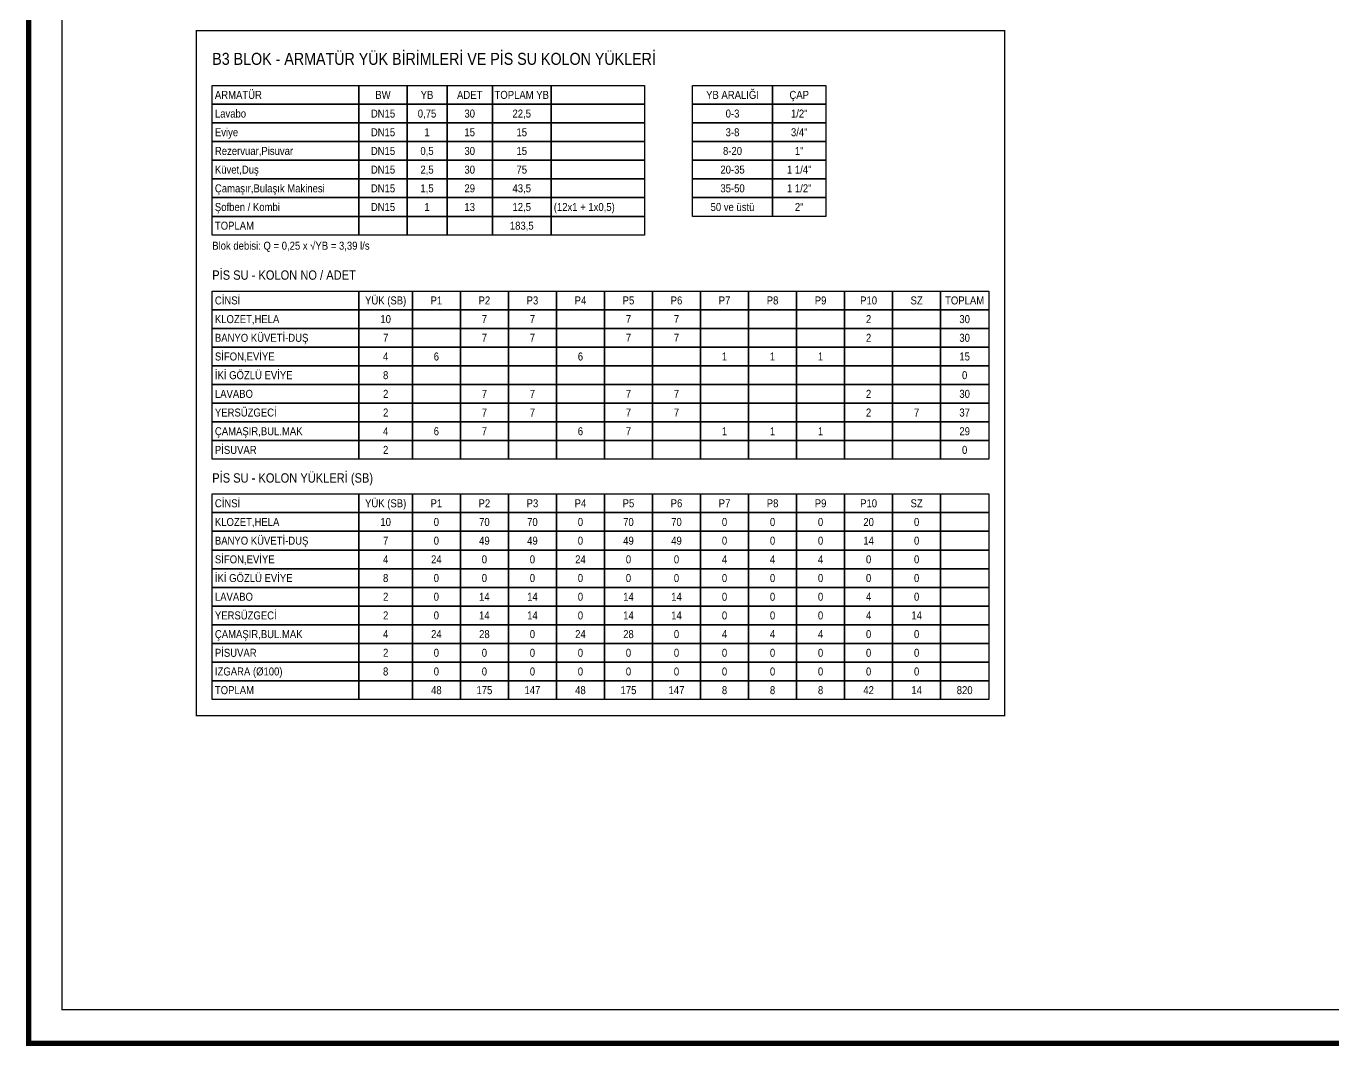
# Model space of a CAD drawing. Header units: centimetres. Extents: x -7420 to 31836, y -2 to 2802.
# Drawn here: x -6017 to -5038, y -2 to 762 of the extents above; entities that cross this region are included whole.
import ezdxf
from ezdxf.enums import TextEntityAlignment as Align

# ---------------------------------------------------------------- set-up
doc = ezdxf.new("R2010")
doc.units = ezdxf.units.CM
for name, color, linetype in [('ROTAS-HESAP', 1, 'CONTINUOUS'), ('ROTAS-HESAP-YAZI', 7, 'Continuous'), ('ROTAS-PAFTA', 7, 'CONTINUOUS')]:
    doc.layers.add(name, color=color, linetype=linetype)
doc.styles.add('ROTAS', font='arial.ttf')

msp = doc.modelspace()

# ---------------------------------------------------------------- linework, layer by layer
at = {"layer": 'ROTAS-HESAP', "const_width": 1}
msp.add_lwpolyline([(-5889.5, 245.5), (-5283.5, 245.5), (-5283.5, 758.5), (-5889.5, 758.5)], close=True, dxfattribs=at)
at = {"layer": 'ROTAS-HESAP'}
for points in [[(-5877.5, 717.5), (-5767.5, 717.5), (-5767.5, 703.5), (-5877.5, 703.5)], [(-5767.5, 717.5), (-5731.5, 717.5), (-5731.5, 703.5), (-5767.5, 703.5)], [(-5731.5, 717.5), (-5701.5, 717.5), (-5701.5, 703.5), (-5731.5, 703.5)], [(-5701.5, 717.5), (-5667.5, 717.5), (-5667.5, 703.5), (-5701.5, 703.5)], [(-5667.5, 717.5), (-5623.5, 717.5), (-5623.5, 703.5), (-5667.5, 703.5)], [(-5623.5, 717.5), (-5553.5, 717.5), (-5553.5, 703.5), (-5623.5, 703.5)], [(-5517.5, 717.5), (-5457.5, 717.5), (-5457.5, 703.5), (-5517.5, 703.5)], [(-5457.5, 717.5), (-5417.5, 717.5), (-5417.5, 703.5), (-5457.5, 703.5)], [(-5877.5, 703.5), (-5767.5, 703.5), (-5767.5, 689.5), (-5877.5, 689.5)], [(-5767.5, 703.5), (-5731.5, 703.5), (-5731.5, 689.5), (-5767.5, 689.5)], [(-5731.5, 703.5), (-5701.5, 703.5), (-5701.5, 689.5), (-5731.5, 689.5)], [(-5701.5, 703.5), (-5667.5, 703.5), (-5667.5, 689.5), (-5701.5, 689.5)], [(-5667.5, 703.5), (-5623.5, 703.5), (-5623.5, 689.5), (-5667.5, 689.5)], [(-5623.5, 703.5), (-5553.5, 703.5), (-5553.5, 689.5), (-5623.5, 689.5)], [(-5517.5, 703.5), (-5457.5, 703.5), (-5457.5, 689.5), (-5517.5, 689.5)], [(-5457.5, 703.5), (-5417.5, 703.5), (-5417.5, 689.5), (-5457.5, 689.5)], [(-5877.5, 689.5), (-5767.5, 689.5), (-5767.5, 675.5), (-5877.5, 675.5)], [(-5767.5, 689.5), (-5731.5, 689.5), (-5731.5, 675.5), (-5767.5, 675.5)], [(-5731.5, 689.5), (-5701.5, 689.5), (-5701.5, 675.5), (-5731.5, 675.5)], [(-5701.5, 689.5), (-5667.5, 689.5), (-5667.5, 675.5), (-5701.5, 675.5)], [(-5667.5, 689.5), (-5623.5, 689.5), (-5623.5, 675.5), (-5667.5, 675.5)], [(-5623.5, 689.5), (-5553.5, 689.5), (-5553.5, 675.5), (-5623.5, 675.5)], [(-5517.5, 689.5), (-5457.5, 689.5), (-5457.5, 675.5), (-5517.5, 675.5)], [(-5457.5, 689.5), (-5417.5, 689.5), (-5417.5, 675.5), (-5457.5, 675.5)], [(-5877.5, 675.5), (-5767.5, 675.5), (-5767.5, 661.5), (-5877.5, 661.5)], [(-5767.5, 675.5), (-5731.5, 675.5), (-5731.5, 661.5), (-5767.5, 661.5)], [(-5731.5, 675.5), (-5701.5, 675.5), (-5701.5, 661.5), (-5731.5, 661.5)], [(-5701.5, 675.5), (-5667.5, 675.5), (-5667.5, 661.5), (-5701.5, 661.5)], [(-5667.5, 675.5), (-5623.5, 675.5), (-5623.5, 661.5), (-5667.5, 661.5)], [(-5623.5, 675.5), (-5553.5, 675.5), (-5553.5, 661.5), (-5623.5, 661.5)], [(-5517.5, 675.5), (-5457.5, 675.5), (-5457.5, 661.5), (-5517.5, 661.5)], [(-5457.5, 675.5), (-5417.5, 675.5), (-5417.5, 661.5), (-5457.5, 661.5)], [(-5877.5, 661.5), (-5767.5, 661.5), (-5767.5, 647.5), (-5877.5, 647.5)], [(-5767.5, 661.5), (-5731.5, 661.5), (-5731.5, 647.5), (-5767.5, 647.5)], [(-5731.5, 661.5), (-5701.5, 661.5), (-5701.5, 647.5), (-5731.5, 647.5)], [(-5701.5, 661.5), (-5667.5, 661.5), (-5667.5, 647.5), (-5701.5, 647.5)], [(-5667.5, 661.5), (-5623.5, 661.5), (-5623.5, 647.5), (-5667.5, 647.5)], [(-5623.5, 661.5), (-5553.5, 661.5), (-5553.5, 647.5), (-5623.5, 647.5)], [(-5517.5, 661.5), (-5457.5, 661.5), (-5457.5, 647.5), (-5517.5, 647.5)], [(-5457.5, 661.5), (-5417.5, 661.5), (-5417.5, 647.5), (-5457.5, 647.5)], [(-5877.5, 647.5), (-5767.5, 647.5), (-5767.5, 633.5), (-5877.5, 633.5)], [(-5767.5, 647.5), (-5731.5, 647.5), (-5731.5, 633.5), (-5767.5, 633.5)], [(-5731.5, 647.5), (-5701.5, 647.5), (-5701.5, 633.5), (-5731.5, 633.5)], [(-5701.5, 647.5), (-5667.5, 647.5), (-5667.5, 633.5), (-5701.5, 633.5)], [(-5667.5, 647.5), (-5623.5, 647.5), (-5623.5, 633.5), (-5667.5, 633.5)], [(-5623.5, 647.5), (-5553.5, 647.5), (-5553.5, 633.5), (-5623.5, 633.5)], [(-5517.5, 647.5), (-5457.5, 647.5), (-5457.5, 633.5), (-5517.5, 633.5)], [(-5457.5, 647.5), (-5417.5, 647.5), (-5417.5, 633.5), (-5457.5, 633.5)], [(-5877.5, 633.5), (-5767.5, 633.5), (-5767.5, 619.5), (-5877.5, 619.5)], [(-5767.5, 633.5), (-5731.5, 633.5), (-5731.5, 619.5), (-5767.5, 619.5)], [(-5731.5, 633.5), (-5701.5, 633.5), (-5701.5, 619.5), (-5731.5, 619.5)], [(-5701.5, 633.5), (-5667.5, 633.5), (-5667.5, 619.5), (-5701.5, 619.5)], [(-5667.5, 633.5), (-5623.5, 633.5), (-5623.5, 619.5), (-5667.5, 619.5)], [(-5623.5, 633.5), (-5553.5, 633.5), (-5553.5, 619.5), (-5623.5, 619.5)], [(-5517.5, 633.5), (-5457.5, 633.5), (-5457.5, 619.5), (-5517.5, 619.5)], [(-5457.5, 633.5), (-5417.5, 633.5), (-5417.5, 619.5), (-5457.5, 619.5)], [(-5877.5, 619.5), (-5767.5, 619.5), (-5767.5, 605.5), (-5877.5, 605.5)], [(-5767.5, 619.5), (-5731.5, 619.5), (-5731.5, 605.5), (-5767.5, 605.5)], [(-5731.5, 619.5), (-5701.5, 619.5), (-5701.5, 605.5), (-5731.5, 605.5)], [(-5701.5, 619.5), (-5667.5, 619.5), (-5667.5, 605.5), (-5701.5, 605.5)], [(-5667.5, 619.5), (-5623.5, 619.5), (-5623.5, 605.5), (-5667.5, 605.5)], [(-5623.5, 619.5), (-5553.5, 619.5), (-5553.5, 605.5), (-5623.5, 605.5)], [(-5877.5, 563.5), (-5767.5, 563.5), (-5767.5, 549.5), (-5877.5, 549.5)], [(-5767.5, 563.5), (-5727.5, 563.5), (-5727.5, 549.5), (-5767.5, 549.5)], [(-5727.5, 563.5), (-5691.5, 563.5), (-5691.5, 549.5), (-5727.5, 549.5)], [(-5691.5, 563.5), (-5655.5, 563.5), (-5655.5, 549.5), (-5691.5, 549.5)], [(-5655.5, 563.5), (-5619.5, 563.5), (-5619.5, 549.5), (-5655.5, 549.5)], [(-5619.5, 563.5), (-5583.5, 563.5), (-5583.5, 549.5), (-5619.5, 549.5)], [(-5583.5, 563.5), (-5547.5, 563.5), (-5547.5, 549.5), (-5583.5, 549.5)], [(-5547.5, 563.5), (-5511.5, 563.5), (-5511.5, 549.5), (-5547.5, 549.5)], [(-5511.5, 563.5), (-5475.5, 563.5), (-5475.5, 549.5), (-5511.5, 549.5)], [(-5475.5, 563.5), (-5439.5, 563.5), (-5439.5, 549.5), (-5475.5, 549.5)], [(-5439.5, 563.5), (-5403.5, 563.5), (-5403.5, 549.5), (-5439.5, 549.5)], [(-5403.5, 563.5), (-5367.5, 563.5), (-5367.5, 549.5), (-5403.5, 549.5)], [(-5367.5, 563.5), (-5331.5, 563.5), (-5331.5, 549.5), (-5367.5, 549.5)], [(-5331.5, 563.5), (-5295.5, 563.5), (-5295.5, 549.5), (-5331.5, 549.5)], [(-5877.5, 549.5), (-5767.5, 549.5), (-5767.5, 535.5), (-5877.5, 535.5)], [(-5767.5, 549.5), (-5727.5, 549.5), (-5727.5, 535.5), (-5767.5, 535.5)], [(-5727.5, 549.5), (-5691.5, 549.5), (-5691.5, 535.5), (-5727.5, 535.5)], [(-5691.5, 549.5), (-5655.5, 549.5), (-5655.5, 535.5), (-5691.5, 535.5)], [(-5655.5, 549.5), (-5619.5, 549.5), (-5619.5, 535.5), (-5655.5, 535.5)], [(-5619.5, 549.5), (-5583.5, 549.5), (-5583.5, 535.5), (-5619.5, 535.5)], [(-5583.5, 549.5), (-5547.5, 549.5), (-5547.5, 535.5), (-5583.5, 535.5)], [(-5547.5, 549.5), (-5511.5, 549.5), (-5511.5, 535.5), (-5547.5, 535.5)], [(-5511.5, 549.5), (-5475.5, 549.5), (-5475.5, 535.5), (-5511.5, 535.5)], [(-5475.5, 549.5), (-5439.5, 549.5), (-5439.5, 535.5), (-5475.5, 535.5)], [(-5439.5, 549.5), (-5403.5, 549.5), (-5403.5, 535.5), (-5439.5, 535.5)], [(-5403.5, 549.5), (-5367.5, 549.5), (-5367.5, 535.5), (-5403.5, 535.5)], [(-5367.5, 549.5), (-5331.5, 549.5), (-5331.5, 535.5), (-5367.5, 535.5)], [(-5331.5, 549.5), (-5295.5, 549.5), (-5295.5, 535.5), (-5331.5, 535.5)], [(-5877.5, 535.5), (-5767.5, 535.5), (-5767.5, 521.5), (-5877.5, 521.5)], [(-5767.5, 535.5), (-5727.5, 535.5), (-5727.5, 521.5), (-5767.5, 521.5)], [(-5727.5, 535.5), (-5691.5, 535.5), (-5691.5, 521.5), (-5727.5, 521.5)], [(-5691.5, 535.5), (-5655.5, 535.5), (-5655.5, 521.5), (-5691.5, 521.5)], [(-5655.5, 535.5), (-5619.5, 535.5), (-5619.5, 521.5), (-5655.5, 521.5)], [(-5619.5, 535.5), (-5583.5, 535.5), (-5583.5, 521.5), (-5619.5, 521.5)], [(-5583.5, 535.5), (-5547.5, 535.5), (-5547.5, 521.5), (-5583.5, 521.5)], [(-5547.5, 535.5), (-5511.5, 535.5), (-5511.5, 521.5), (-5547.5, 521.5)], [(-5511.5, 535.5), (-5475.5, 535.5), (-5475.5, 521.5), (-5511.5, 521.5)], [(-5475.5, 535.5), (-5439.5, 535.5), (-5439.5, 521.5), (-5475.5, 521.5)], [(-5439.5, 535.5), (-5403.5, 535.5), (-5403.5, 521.5), (-5439.5, 521.5)], [(-5403.5, 535.5), (-5367.5, 535.5), (-5367.5, 521.5), (-5403.5, 521.5)], [(-5367.5, 535.5), (-5331.5, 535.5), (-5331.5, 521.5), (-5367.5, 521.5)], [(-5331.5, 535.5), (-5295.5, 535.5), (-5295.5, 521.5), (-5331.5, 521.5)], [(-5877.5, 521.5), (-5767.5, 521.5), (-5767.5, 507.5), (-5877.5, 507.5)], [(-5767.5, 521.5), (-5727.5, 521.5), (-5727.5, 507.5), (-5767.5, 507.5)], [(-5727.5, 521.5), (-5691.5, 521.5), (-5691.5, 507.5), (-5727.5, 507.5)], [(-5691.5, 521.5), (-5655.5, 521.5), (-5655.5, 507.5), (-5691.5, 507.5)], [(-5655.5, 521.5), (-5619.5, 521.5), (-5619.5, 507.5), (-5655.5, 507.5)], [(-5619.5, 521.5), (-5583.5, 521.5), (-5583.5, 507.5), (-5619.5, 507.5)], [(-5583.5, 521.5), (-5547.5, 521.5), (-5547.5, 507.5), (-5583.5, 507.5)], [(-5547.5, 521.5), (-5511.5, 521.5), (-5511.5, 507.5), (-5547.5, 507.5)], [(-5511.5, 521.5), (-5475.5, 521.5), (-5475.5, 507.5), (-5511.5, 507.5)], [(-5475.5, 521.5), (-5439.5, 521.5), (-5439.5, 507.5), (-5475.5, 507.5)], [(-5439.5, 521.5), (-5403.5, 521.5), (-5403.5, 507.5), (-5439.5, 507.5)], [(-5403.5, 521.5), (-5367.5, 521.5), (-5367.5, 507.5), (-5403.5, 507.5)], [(-5367.5, 521.5), (-5331.5, 521.5), (-5331.5, 507.5), (-5367.5, 507.5)], [(-5331.5, 521.5), (-5295.5, 521.5), (-5295.5, 507.5), (-5331.5, 507.5)], [(-5877.5, 507.5), (-5767.5, 507.5), (-5767.5, 493.5), (-5877.5, 493.5)], [(-5767.5, 507.5), (-5727.5, 507.5), (-5727.5, 493.5), (-5767.5, 493.5)], [(-5727.5, 507.5), (-5691.5, 507.5), (-5691.5, 493.5), (-5727.5, 493.5)], [(-5691.5, 507.5), (-5655.5, 507.5), (-5655.5, 493.5), (-5691.5, 493.5)], [(-5655.5, 507.5), (-5619.5, 507.5), (-5619.5, 493.5), (-5655.5, 493.5)], [(-5619.5, 507.5), (-5583.5, 507.5), (-5583.5, 493.5), (-5619.5, 493.5)], [(-5583.5, 507.5), (-5547.5, 507.5), (-5547.5, 493.5), (-5583.5, 493.5)], [(-5547.5, 507.5), (-5511.5, 507.5), (-5511.5, 493.5), (-5547.5, 493.5)], [(-5511.5, 507.5), (-5475.5, 507.5), (-5475.5, 493.5), (-5511.5, 493.5)], [(-5475.5, 507.5), (-5439.5, 507.5), (-5439.5, 493.5), (-5475.5, 493.5)], [(-5439.5, 507.5), (-5403.5, 507.5), (-5403.5, 493.5), (-5439.5, 493.5)], [(-5403.5, 507.5), (-5367.5, 507.5), (-5367.5, 493.5), (-5403.5, 493.5)], [(-5367.5, 507.5), (-5331.5, 507.5), (-5331.5, 493.5), (-5367.5, 493.5)], [(-5331.5, 507.5), (-5295.5, 507.5), (-5295.5, 493.5), (-5331.5, 493.5)], [(-5877.5, 493.5), (-5767.5, 493.5), (-5767.5, 479.5), (-5877.5, 479.5)], [(-5767.5, 493.5), (-5727.5, 493.5), (-5727.5, 479.5), (-5767.5, 479.5)], [(-5727.5, 493.5), (-5691.5, 493.5), (-5691.5, 479.5), (-5727.5, 479.5)], [(-5691.5, 493.5), (-5655.5, 493.5), (-5655.5, 479.5), (-5691.5, 479.5)], [(-5655.5, 493.5), (-5619.5, 493.5), (-5619.5, 479.5), (-5655.5, 479.5)], [(-5619.5, 493.5), (-5583.5, 493.5), (-5583.5, 479.5), (-5619.5, 479.5)], [(-5583.5, 493.5), (-5547.5, 493.5), (-5547.5, 479.5), (-5583.5, 479.5)], [(-5547.5, 493.5), (-5511.5, 493.5), (-5511.5, 479.5), (-5547.5, 479.5)], [(-5511.5, 493.5), (-5475.5, 493.5), (-5475.5, 479.5), (-5511.5, 479.5)], [(-5475.5, 493.5), (-5439.5, 493.5), (-5439.5, 479.5), (-5475.5, 479.5)], [(-5439.5, 493.5), (-5403.5, 493.5), (-5403.5, 479.5), (-5439.5, 479.5)], [(-5403.5, 493.5), (-5367.5, 493.5), (-5367.5, 479.5), (-5403.5, 479.5)], [(-5367.5, 493.5), (-5331.5, 493.5), (-5331.5, 479.5), (-5367.5, 479.5)], [(-5331.5, 493.5), (-5295.5, 493.5), (-5295.5, 479.5), (-5331.5, 479.5)], [(-5877.5, 479.5), (-5767.5, 479.5), (-5767.5, 465.5), (-5877.5, 465.5)], [(-5767.5, 479.5), (-5727.5, 479.5), (-5727.5, 465.5), (-5767.5, 465.5)], [(-5727.5, 479.5), (-5691.5, 479.5), (-5691.5, 465.5), (-5727.5, 465.5)], [(-5691.5, 479.5), (-5655.5, 479.5), (-5655.5, 465.5), (-5691.5, 465.5)], [(-5655.5, 479.5), (-5619.5, 479.5), (-5619.5, 465.5), (-5655.5, 465.5)], [(-5619.5, 479.5), (-5583.5, 479.5), (-5583.5, 465.5), (-5619.5, 465.5)], [(-5583.5, 479.5), (-5547.5, 479.5), (-5547.5, 465.5), (-5583.5, 465.5)], [(-5547.5, 479.5), (-5511.5, 479.5), (-5511.5, 465.5), (-5547.5, 465.5)], [(-5511.5, 479.5), (-5475.5, 479.5), (-5475.5, 465.5), (-5511.5, 465.5)], [(-5475.5, 479.5), (-5439.5, 479.5), (-5439.5, 465.5), (-5475.5, 465.5)], [(-5439.5, 479.5), (-5403.5, 479.5), (-5403.5, 465.5), (-5439.5, 465.5)], [(-5403.5, 479.5), (-5367.5, 479.5), (-5367.5, 465.5), (-5403.5, 465.5)], [(-5367.5, 479.5), (-5331.5, 479.5), (-5331.5, 465.5), (-5367.5, 465.5)], [(-5331.5, 479.5), (-5295.5, 479.5), (-5295.5, 465.5), (-5331.5, 465.5)], [(-5877.5, 465.5), (-5767.5, 465.5), (-5767.5, 451.5), (-5877.5, 451.5)], [(-5767.5, 465.5), (-5727.5, 465.5), (-5727.5, 451.5), (-5767.5, 451.5)], [(-5727.5, 465.5), (-5691.5, 465.5), (-5691.5, 451.5), (-5727.5, 451.5)], [(-5691.5, 465.5), (-5655.5, 465.5), (-5655.5, 451.5), (-5691.5, 451.5)], [(-5655.5, 465.5), (-5619.5, 465.5), (-5619.5, 451.5), (-5655.5, 451.5)], [(-5619.5, 465.5), (-5583.5, 465.5), (-5583.5, 451.5), (-5619.5, 451.5)], [(-5583.5, 465.5), (-5547.5, 465.5), (-5547.5, 451.5), (-5583.5, 451.5)], [(-5547.5, 465.5), (-5511.5, 465.5), (-5511.5, 451.5), (-5547.5, 451.5)], [(-5511.5, 465.5), (-5475.5, 465.5), (-5475.5, 451.5), (-5511.5, 451.5)], [(-5475.5, 465.5), (-5439.5, 465.5), (-5439.5, 451.5), (-5475.5, 451.5)], [(-5439.5, 465.5), (-5403.5, 465.5), (-5403.5, 451.5), (-5439.5, 451.5)], [(-5403.5, 465.5), (-5367.5, 465.5), (-5367.5, 451.5), (-5403.5, 451.5)], [(-5367.5, 465.5), (-5331.5, 465.5), (-5331.5, 451.5), (-5367.5, 451.5)], [(-5331.5, 465.5), (-5295.5, 465.5), (-5295.5, 451.5), (-5331.5, 451.5)], [(-5877.5, 451.5), (-5767.5, 451.5), (-5767.5, 437.5), (-5877.5, 437.5)], [(-5767.5, 451.5), (-5727.5, 451.5), (-5727.5, 437.5), (-5767.5, 437.5)], [(-5727.5, 451.5), (-5691.5, 451.5), (-5691.5, 437.5), (-5727.5, 437.5)], [(-5691.5, 451.5), (-5655.5, 451.5), (-5655.5, 437.5), (-5691.5, 437.5)], [(-5655.5, 451.5), (-5619.5, 451.5), (-5619.5, 437.5), (-5655.5, 437.5)], [(-5619.5, 451.5), (-5583.5, 451.5), (-5583.5, 437.5), (-5619.5, 437.5)], [(-5583.5, 451.5), (-5547.5, 451.5), (-5547.5, 437.5), (-5583.5, 437.5)], [(-5547.5, 451.5), (-5511.5, 451.5), (-5511.5, 437.5), (-5547.5, 437.5)], [(-5511.5, 451.5), (-5475.5, 451.5), (-5475.5, 437.5), (-5511.5, 437.5)], [(-5475.5, 451.5), (-5439.5, 451.5), (-5439.5, 437.5), (-5475.5, 437.5)], [(-5439.5, 451.5), (-5403.5, 451.5), (-5403.5, 437.5), (-5439.5, 437.5)], [(-5403.5, 451.5), (-5367.5, 451.5), (-5367.5, 437.5), (-5403.5, 437.5)], [(-5367.5, 451.5), (-5331.5, 451.5), (-5331.5, 437.5), (-5367.5, 437.5)], [(-5331.5, 451.5), (-5295.5, 451.5), (-5295.5, 437.5), (-5331.5, 437.5)], [(-5877.5, 411.5), (-5767.5, 411.5), (-5767.5, 397.5), (-5877.5, 397.5)], [(-5767.5, 411.5), (-5727.5, 411.5), (-5727.5, 397.5), (-5767.5, 397.5)], [(-5727.5, 411.5), (-5691.5, 411.5), (-5691.5, 397.5), (-5727.5, 397.5)], [(-5691.5, 411.5), (-5655.5, 411.5), (-5655.5, 397.5), (-5691.5, 397.5)], [(-5655.5, 411.5), (-5619.5, 411.5), (-5619.5, 397.5), (-5655.5, 397.5)], [(-5619.5, 411.5), (-5583.5, 411.5), (-5583.5, 397.5), (-5619.5, 397.5)], [(-5583.5, 411.5), (-5547.5, 411.5), (-5547.5, 397.5), (-5583.5, 397.5)], [(-5547.5, 411.5), (-5511.5, 411.5), (-5511.5, 397.5), (-5547.5, 397.5)], [(-5511.5, 411.5), (-5475.5, 411.5), (-5475.5, 397.5), (-5511.5, 397.5)], [(-5475.5, 411.5), (-5439.5, 411.5), (-5439.5, 397.5), (-5475.5, 397.5)], [(-5439.5, 411.5), (-5403.5, 411.5), (-5403.5, 397.5), (-5439.5, 397.5)], [(-5403.5, 411.5), (-5367.5, 411.5), (-5367.5, 397.5), (-5403.5, 397.5)], [(-5367.5, 411.5), (-5331.5, 411.5), (-5331.5, 397.5), (-5367.5, 397.5)], [(-5331.5, 411.5), (-5295.5, 411.5), (-5295.5, 397.5), (-5331.5, 397.5)], [(-5877.5, 397.5), (-5767.5, 397.5), (-5767.5, 383.5), (-5877.5, 383.5)], [(-5767.5, 397.5), (-5727.5, 397.5), (-5727.5, 383.5), (-5767.5, 383.5)], [(-5727.5, 397.5), (-5691.5, 397.5), (-5691.5, 383.5), (-5727.5, 383.5)], [(-5691.5, 397.5), (-5655.5, 397.5), (-5655.5, 383.5), (-5691.5, 383.5)], [(-5655.5, 397.5), (-5619.5, 397.5), (-5619.5, 383.5), (-5655.5, 383.5)], [(-5619.5, 397.5), (-5583.5, 397.5), (-5583.5, 383.5), (-5619.5, 383.5)], [(-5583.5, 397.5), (-5547.5, 397.5), (-5547.5, 383.5), (-5583.5, 383.5)], [(-5547.5, 397.5), (-5511.5, 397.5), (-5511.5, 383.5), (-5547.5, 383.5)], [(-5511.5, 397.5), (-5475.5, 397.5), (-5475.5, 383.5), (-5511.5, 383.5)], [(-5475.5, 397.5), (-5439.5, 397.5), (-5439.5, 383.5), (-5475.5, 383.5)], [(-5439.5, 397.5), (-5403.5, 397.5), (-5403.5, 383.5), (-5439.5, 383.5)], [(-5403.5, 397.5), (-5367.5, 397.5), (-5367.5, 383.5), (-5403.5, 383.5)], [(-5367.5, 397.5), (-5331.5, 397.5), (-5331.5, 383.5), (-5367.5, 383.5)], [(-5331.5, 397.5), (-5295.5, 397.5), (-5295.5, 383.5), (-5331.5, 383.5)], [(-5877.5, 383.5), (-5767.5, 383.5), (-5767.5, 369.5), (-5877.5, 369.5)], [(-5767.5, 383.5), (-5727.5, 383.5), (-5727.5, 369.5), (-5767.5, 369.5)], [(-5727.5, 383.5), (-5691.5, 383.5), (-5691.5, 369.5), (-5727.5, 369.5)], [(-5691.5, 383.5), (-5655.5, 383.5), (-5655.5, 369.5), (-5691.5, 369.5)], [(-5655.5, 383.5), (-5619.5, 383.5), (-5619.5, 369.5), (-5655.5, 369.5)], [(-5619.5, 383.5), (-5583.5, 383.5), (-5583.5, 369.5), (-5619.5, 369.5)], [(-5583.5, 383.5), (-5547.5, 383.5), (-5547.5, 369.5), (-5583.5, 369.5)], [(-5547.5, 383.5), (-5511.5, 383.5), (-5511.5, 369.5), (-5547.5, 369.5)], [(-5511.5, 383.5), (-5475.5, 383.5), (-5475.5, 369.5), (-5511.5, 369.5)], [(-5475.5, 383.5), (-5439.5, 383.5), (-5439.5, 369.5), (-5475.5, 369.5)], [(-5439.5, 383.5), (-5403.5, 383.5), (-5403.5, 369.5), (-5439.5, 369.5)], [(-5403.5, 383.5), (-5367.5, 383.5), (-5367.5, 369.5), (-5403.5, 369.5)], [(-5367.5, 383.5), (-5331.5, 383.5), (-5331.5, 369.5), (-5367.5, 369.5)], [(-5331.5, 383.5), (-5295.5, 383.5), (-5295.5, 369.5), (-5331.5, 369.5)], [(-5877.5, 369.5), (-5767.5, 369.5), (-5767.5, 355.5), (-5877.5, 355.5)], [(-5767.5, 369.5), (-5727.5, 369.5), (-5727.5, 355.5), (-5767.5, 355.5)], [(-5727.5, 369.5), (-5691.5, 369.5), (-5691.5, 355.5), (-5727.5, 355.5)], [(-5691.5, 369.5), (-5655.5, 369.5), (-5655.5, 355.5), (-5691.5, 355.5)], [(-5655.5, 369.5), (-5619.5, 369.5), (-5619.5, 355.5), (-5655.5, 355.5)], [(-5619.5, 369.5), (-5583.5, 369.5), (-5583.5, 355.5), (-5619.5, 355.5)], [(-5583.5, 369.5), (-5547.5, 369.5), (-5547.5, 355.5), (-5583.5, 355.5)], [(-5547.5, 369.5), (-5511.5, 369.5), (-5511.5, 355.5), (-5547.5, 355.5)], [(-5511.5, 369.5), (-5475.5, 369.5), (-5475.5, 355.5), (-5511.5, 355.5)], [(-5475.5, 369.5), (-5439.5, 369.5), (-5439.5, 355.5), (-5475.5, 355.5)], [(-5439.5, 369.5), (-5403.5, 369.5), (-5403.5, 355.5), (-5439.5, 355.5)], [(-5403.5, 369.5), (-5367.5, 369.5), (-5367.5, 355.5), (-5403.5, 355.5)], [(-5367.5, 369.5), (-5331.5, 369.5), (-5331.5, 355.5), (-5367.5, 355.5)], [(-5331.5, 369.5), (-5295.5, 369.5), (-5295.5, 355.5), (-5331.5, 355.5)], [(-5877.5, 355.5), (-5767.5, 355.5), (-5767.5, 341.5), (-5877.5, 341.5)], [(-5767.5, 355.5), (-5727.5, 355.5), (-5727.5, 341.5), (-5767.5, 341.5)], [(-5727.5, 355.5), (-5691.5, 355.5), (-5691.5, 341.5), (-5727.5, 341.5)], [(-5691.5, 355.5), (-5655.5, 355.5), (-5655.5, 341.5), (-5691.5, 341.5)], [(-5655.5, 355.5), (-5619.5, 355.5), (-5619.5, 341.5), (-5655.5, 341.5)], [(-5619.5, 355.5), (-5583.5, 355.5), (-5583.5, 341.5), (-5619.5, 341.5)], [(-5583.5, 355.5), (-5547.5, 355.5), (-5547.5, 341.5), (-5583.5, 341.5)], [(-5547.5, 355.5), (-5511.5, 355.5), (-5511.5, 341.5), (-5547.5, 341.5)], [(-5511.5, 355.5), (-5475.5, 355.5), (-5475.5, 341.5), (-5511.5, 341.5)], [(-5475.5, 355.5), (-5439.5, 355.5), (-5439.5, 341.5), (-5475.5, 341.5)], [(-5439.5, 355.5), (-5403.5, 355.5), (-5403.5, 341.5), (-5439.5, 341.5)], [(-5403.5, 355.5), (-5367.5, 355.5), (-5367.5, 341.5), (-5403.5, 341.5)], [(-5367.5, 355.5), (-5331.5, 355.5), (-5331.5, 341.5), (-5367.5, 341.5)], [(-5331.5, 355.5), (-5295.5, 355.5), (-5295.5, 341.5), (-5331.5, 341.5)], [(-5877.5, 341.5), (-5767.5, 341.5), (-5767.5, 327.5), (-5877.5, 327.5)], [(-5767.5, 341.5), (-5727.5, 341.5), (-5727.5, 327.5), (-5767.5, 327.5)], [(-5727.5, 341.5), (-5691.5, 341.5), (-5691.5, 327.5), (-5727.5, 327.5)], [(-5691.5, 341.5), (-5655.5, 341.5), (-5655.5, 327.5), (-5691.5, 327.5)], [(-5655.5, 341.5), (-5619.5, 341.5), (-5619.5, 327.5), (-5655.5, 327.5)], [(-5619.5, 341.5), (-5583.5, 341.5), (-5583.5, 327.5), (-5619.5, 327.5)], [(-5583.5, 341.5), (-5547.5, 341.5), (-5547.5, 327.5), (-5583.5, 327.5)], [(-5547.5, 341.5), (-5511.5, 341.5), (-5511.5, 327.5), (-5547.5, 327.5)], [(-5511.5, 341.5), (-5475.5, 341.5), (-5475.5, 327.5), (-5511.5, 327.5)], [(-5475.5, 341.5), (-5439.5, 341.5), (-5439.5, 327.5), (-5475.5, 327.5)], [(-5439.5, 341.5), (-5403.5, 341.5), (-5403.5, 327.5), (-5439.5, 327.5)], [(-5403.5, 341.5), (-5367.5, 341.5), (-5367.5, 327.5), (-5403.5, 327.5)], [(-5367.5, 341.5), (-5331.5, 341.5), (-5331.5, 327.5), (-5367.5, 327.5)], [(-5331.5, 341.5), (-5295.5, 341.5), (-5295.5, 327.5), (-5331.5, 327.5)], [(-5877.5, 327.5), (-5767.5, 327.5), (-5767.5, 313.5), (-5877.5, 313.5)], [(-5767.5, 327.5), (-5727.5, 327.5), (-5727.5, 313.5), (-5767.5, 313.5)], [(-5727.5, 327.5), (-5691.5, 327.5), (-5691.5, 313.5), (-5727.5, 313.5)], [(-5691.5, 327.5), (-5655.5, 327.5), (-5655.5, 313.5), (-5691.5, 313.5)], [(-5655.5, 327.5), (-5619.5, 327.5), (-5619.5, 313.5), (-5655.5, 313.5)], [(-5619.5, 327.5), (-5583.5, 327.5), (-5583.5, 313.5), (-5619.5, 313.5)], [(-5583.5, 327.5), (-5547.5, 327.5), (-5547.5, 313.5), (-5583.5, 313.5)], [(-5547.5, 327.5), (-5511.5, 327.5), (-5511.5, 313.5), (-5547.5, 313.5)], [(-5511.5, 327.5), (-5475.5, 327.5), (-5475.5, 313.5), (-5511.5, 313.5)], [(-5475.5, 327.5), (-5439.5, 327.5), (-5439.5, 313.5), (-5475.5, 313.5)], [(-5439.5, 327.5), (-5403.5, 327.5), (-5403.5, 313.5), (-5439.5, 313.5)], [(-5403.5, 327.5), (-5367.5, 327.5), (-5367.5, 313.5), (-5403.5, 313.5)], [(-5367.5, 327.5), (-5331.5, 327.5), (-5331.5, 313.5), (-5367.5, 313.5)], [(-5331.5, 327.5), (-5295.5, 327.5), (-5295.5, 313.5), (-5331.5, 313.5)], [(-5877.5, 313.5), (-5767.5, 313.5), (-5767.5, 299.5), (-5877.5, 299.5)], [(-5767.5, 313.5), (-5727.5, 313.5), (-5727.5, 299.5), (-5767.5, 299.5)], [(-5727.5, 313.5), (-5691.5, 313.5), (-5691.5, 299.5), (-5727.5, 299.5)], [(-5691.5, 313.5), (-5655.5, 313.5), (-5655.5, 299.5), (-5691.5, 299.5)], [(-5655.5, 313.5), (-5619.5, 313.5), (-5619.5, 299.5), (-5655.5, 299.5)], [(-5619.5, 313.5), (-5583.5, 313.5), (-5583.5, 299.5), (-5619.5, 299.5)], [(-5583.5, 313.5), (-5547.5, 313.5), (-5547.5, 299.5), (-5583.5, 299.5)], [(-5547.5, 313.5), (-5511.5, 313.5), (-5511.5, 299.5), (-5547.5, 299.5)], [(-5511.5, 313.5), (-5475.5, 313.5), (-5475.5, 299.5), (-5511.5, 299.5)], [(-5475.5, 313.5), (-5439.5, 313.5), (-5439.5, 299.5), (-5475.5, 299.5)], [(-5439.5, 313.5), (-5403.5, 313.5), (-5403.5, 299.5), (-5439.5, 299.5)], [(-5403.5, 313.5), (-5367.5, 313.5), (-5367.5, 299.5), (-5403.5, 299.5)], [(-5367.5, 313.5), (-5331.5, 313.5), (-5331.5, 299.5), (-5367.5, 299.5)], [(-5331.5, 313.5), (-5295.5, 313.5), (-5295.5, 299.5), (-5331.5, 299.5)], [(-5877.5, 299.5), (-5767.5, 299.5), (-5767.5, 285.5), (-5877.5, 285.5)], [(-5767.5, 299.5), (-5727.5, 299.5), (-5727.5, 285.5), (-5767.5, 285.5)], [(-5727.5, 299.5), (-5691.5, 299.5), (-5691.5, 285.5), (-5727.5, 285.5)], [(-5691.5, 299.5), (-5655.5, 299.5), (-5655.5, 285.5), (-5691.5, 285.5)], [(-5655.5, 299.5), (-5619.5, 299.5), (-5619.5, 285.5), (-5655.5, 285.5)], [(-5619.5, 299.5), (-5583.5, 299.5), (-5583.5, 285.5), (-5619.5, 285.5)], [(-5583.5, 299.5), (-5547.5, 299.5), (-5547.5, 285.5), (-5583.5, 285.5)], [(-5547.5, 299.5), (-5511.5, 299.5), (-5511.5, 285.5), (-5547.5, 285.5)], [(-5511.5, 299.5), (-5475.5, 299.5), (-5475.5, 285.5), (-5511.5, 285.5)], [(-5475.5, 299.5), (-5439.5, 299.5), (-5439.5, 285.5), (-5475.5, 285.5)], [(-5439.5, 299.5), (-5403.5, 299.5), (-5403.5, 285.5), (-5439.5, 285.5)], [(-5403.5, 299.5), (-5367.5, 299.5), (-5367.5, 285.5), (-5403.5, 285.5)], [(-5367.5, 299.5), (-5331.5, 299.5), (-5331.5, 285.5), (-5367.5, 285.5)], [(-5331.5, 299.5), (-5295.5, 299.5), (-5295.5, 285.5), (-5331.5, 285.5)], [(-5877.5, 285.5), (-5767.5, 285.5), (-5767.5, 271.5), (-5877.5, 271.5)], [(-5767.5, 285.5), (-5727.5, 285.5), (-5727.5, 271.5), (-5767.5, 271.5)], [(-5727.5, 285.5), (-5691.5, 285.5), (-5691.5, 271.5), (-5727.5, 271.5)], [(-5691.5, 285.5), (-5655.5, 285.5), (-5655.5, 271.5), (-5691.5, 271.5)], [(-5655.5, 285.5), (-5619.5, 285.5), (-5619.5, 271.5), (-5655.5, 271.5)], [(-5619.5, 285.5), (-5583.5, 285.5), (-5583.5, 271.5), (-5619.5, 271.5)], [(-5583.5, 285.5), (-5547.5, 285.5), (-5547.5, 271.5), (-5583.5, 271.5)], [(-5547.5, 285.5), (-5511.5, 285.5), (-5511.5, 271.5), (-5547.5, 271.5)], [(-5511.5, 285.5), (-5475.5, 285.5), (-5475.5, 271.5), (-5511.5, 271.5)], [(-5475.5, 285.5), (-5439.5, 285.5), (-5439.5, 271.5), (-5475.5, 271.5)], [(-5439.5, 285.5), (-5403.5, 285.5), (-5403.5, 271.5), (-5439.5, 271.5)], [(-5403.5, 285.5), (-5367.5, 285.5), (-5367.5, 271.5), (-5403.5, 271.5)], [(-5367.5, 285.5), (-5331.5, 285.5), (-5331.5, 271.5), (-5367.5, 271.5)], [(-5331.5, 285.5), (-5295.5, 285.5), (-5295.5, 271.5), (-5331.5, 271.5)], [(-5877.5, 271.5), (-5767.5, 271.5), (-5767.5, 257.5), (-5877.5, 257.5)], [(-5767.5, 271.5), (-5727.5, 271.5), (-5727.5, 257.5), (-5767.5, 257.5)], [(-5727.5, 271.5), (-5691.5, 271.5), (-5691.5, 257.5), (-5727.5, 257.5)], [(-5691.5, 271.5), (-5655.5, 271.5), (-5655.5, 257.5), (-5691.5, 257.5)], [(-5655.5, 271.5), (-5619.5, 271.5), (-5619.5, 257.5), (-5655.5, 257.5)], [(-5619.5, 271.5), (-5583.5, 271.5), (-5583.5, 257.5), (-5619.5, 257.5)], [(-5583.5, 271.5), (-5547.5, 271.5), (-5547.5, 257.5), (-5583.5, 257.5)], [(-5547.5, 271.5), (-5511.5, 271.5), (-5511.5, 257.5), (-5547.5, 257.5)], [(-5511.5, 271.5), (-5475.5, 271.5), (-5475.5, 257.5), (-5511.5, 257.5)], [(-5475.5, 271.5), (-5439.5, 271.5), (-5439.5, 257.5), (-5475.5, 257.5)], [(-5439.5, 271.5), (-5403.5, 271.5), (-5403.5, 257.5), (-5439.5, 257.5)], [(-5403.5, 271.5), (-5367.5, 271.5), (-5367.5, 257.5), (-5403.5, 257.5)], [(-5367.5, 271.5), (-5331.5, 271.5), (-5331.5, 257.5), (-5367.5, 257.5)], [(-5331.5, 271.5), (-5295.5, 271.5), (-5295.5, 257.5), (-5331.5, 257.5)]]:
    msp.add_lwpolyline(points, close=True, dxfattribs=at)
at = {"layer": 'ROTAS-PAFTA'}
for points, const_width in [([(-6015, 0), (-4060, 0), (-4060, 2800), (-6015, 2800)], 4), ([(-5990, 25), (-4085, 25), (-4085, 2775), (-5990, 2775)], 1)]:
    msp.add_lwpolyline(points, close=True, dxfattribs=dict(at, const_width=const_width))

# ---------------------------------------------------------------- texts
at = {"layer": 'ROTAS-HESAP-YAZI', "style": 'ROTAS', "width": 0.85}
for s, height, p in [('B3 BLOK - ARMATÜR YÜK BİRİMLERİ VE PİS SU KOLON YÜKLERİ', 9, (-5877.5, 737.5)), ('ARMATÜR', 6, (-5875.5, 710.5)), ('Lavabo', 6, (-5875.5, 696.5)), ('Eviye', 6, (-5875.5, 682.5)), ('Rezervuar,Pisuvar', 6, (-5875.5, 668.5)), ('Küvet,Duş', 6, (-5875.5, 654.5)), ('Çamaşır,Bulaşık Makinesi', 6, (-5875.5, 640.5)), ('Şofben / Kombi', 6, (-5875.5, 626.5)), ('(12x1 + 1x0,5)', 6, (-5621.5, 626.5)), ('TOPLAM', 6, (-5875.5, 612.5)), ('Blok debisi: Q = 0,25 x √YB = 3,39 l/s', 6, (-5877.5, 597.5)), ('PİS SU - KOLON NO / ADET', 7, (-5877.5, 575.5)), ('CİNSİ', 6, (-5875.5, 556.5)), ('KLOZET,HELA', 6, (-5875.5, 542.5)), ('BANYO KÜVETİ-DUŞ', 6, (-5875.5, 528.5)), ('SİFON,EVİYE', 6, (-5875.5, 514.5)), ('İKİ GÖZLÜ EVİYE', 6, (-5875.5, 500.5)), ('LAVABO', 6, (-5875.5, 486.5)), ('YERSÜZGECİ', 6, (-5875.5, 472.5)), ('ÇAMAŞIR,BUL.MAK', 6, (-5875.5, 458.5)), ('PİSUVAR', 6, (-5875.5, 444.5)), ('PİS SU - KOLON YÜKLERİ (SB)', 7, (-5877.5, 423.5)), ('CİNSİ', 6, (-5875.5, 404.5)), ('KLOZET,HELA', 6, (-5875.5, 390.5)), ('BANYO KÜVETİ-DUŞ', 6, (-5875.5, 376.5)), ('SİFON,EVİYE', 6, (-5875.5, 362.5)), ('İKİ GÖZLÜ EVİYE', 6, (-5875.5, 348.5)), ('LAVABO', 6, (-5875.5, 334.5)), ('YERSÜZGECİ', 6, (-5875.5, 320.5)), ('ÇAMAŞIR,BUL.MAK', 6, (-5875.5, 306.5)), ('PİSUVAR', 6, (-5875.5, 292.5)), ('IZGARA (Ø100)', 6, (-5875.5, 278.5)), ('TOPLAM', 6, (-5875.5, 264.5))]:
    msp.add_text(s, height=height, dxfattribs=at).set_placement(p, align=Align.MIDDLE_LEFT)
for s, p in [('YB ARALIĞI', (-5487.5, 710.5)), ('BW', (-5749.5, 710.5)), ('YB', (-5716.5, 710.5)), ('ADET', (-5684.5, 710.5)), ('TOPLAM YB', (-5645.5, 710.5)), ('ÇAP', (-5437.5, 710.5)), ('DN15', (-5749.5, 696.5)), ('0,75', (-5716.5, 696.5)), ('30', (-5684.5, 696.5)), ('22,5', (-5645.5, 696.5)), ('0-3', (-5487.5, 696.5)), ('1/2"', (-5437.5, 696.5)), ('3/4"', (-5437.5, 682.5)), ('DN15', (-5749.5, 682.5)), ('1', (-5716.5, 682.5)), ('15', (-5684.5, 682.5)), ('15', (-5645.5, 682.5)), ('3-8', (-5487.5, 682.5)), ('DN15', (-5749.5, 668.5)), ('0,5', (-5716.5, 668.5)), ('30', (-5684.5, 668.5)), ('15', (-5645.5, 668.5)), ('8-20', (-5487.5, 668.5)), ('1"', (-5437.5, 668.5)), ('DN15', (-5749.5, 654.5)), ('2,5', (-5716.5, 654.5)), ('30', (-5684.5, 654.5)), ('75', (-5645.5, 654.5)), ('20-35', (-5487.5, 654.5)), ('1 1/4"', (-5437.5, 654.5)), ('DN15', (-5749.5, 640.5)), ('1,5', (-5716.5, 640.5)), ('29', (-5684.5, 640.5)), ('43,5', (-5645.5, 640.5)), ('35-50', (-5487.5, 640.5)), ('1 1/2"', (-5437.5, 640.5)), ('DN15', (-5749.5, 626.5)), ('1', (-5716.5, 626.5)), ('13', (-5684.5, 626.5)), ('12,5', (-5645.5, 626.5)), ('50 ve üstü', (-5487.5, 626.5)), ('2"', (-5437.5, 626.5)), ('183,5', (-5645.5, 612.5)), ('YÜK (SB)', (-5747.5, 556.5)), ('P1', (-5709.5, 556.5)), ('P2', (-5673.5, 556.5)), ('P3', (-5637.5, 556.5)), ('P4', (-5601.5, 556.5)), ('P5', (-5565.5, 556.5)), ('P6', (-5529.5, 556.5)), ('P7', (-5493.5, 556.5)), ('P8', (-5457.5, 556.5)), ('P9', (-5421.5, 556.5)), ('P10', (-5385.5, 556.5)), ('SZ', (-5349.5, 556.5)), ('TOPLAM', (-5313.5, 556.5)), ('10', (-5747.5, 542.5)), ('7', (-5673.5, 542.5)), ('7', (-5637.5, 542.5)), ('7', (-5565.5, 542.5)), ('7', (-5529.5, 542.5)), ('2', (-5385.5, 542.5)), ('30', (-5313.5, 542.5)), ('7', (-5747.5, 528.5)), ('7', (-5673.5, 528.5)), ('7', (-5637.5, 528.5)), ('7', (-5565.5, 528.5)), ('7', (-5529.5, 528.5)), ('2', (-5385.5, 528.5)), ('30', (-5313.5, 528.5)), ('4', (-5747.5, 514.5)), ('6', (-5709.5, 514.5)), ('6', (-5601.5, 514.5)), ('1', (-5493.5, 514.5)), ('1', (-5457.5, 514.5)), ('1', (-5421.5, 514.5)), ('15', (-5313.5, 514.5)), ('8', (-5747.5, 500.5)), ('0', (-5313.5, 500.5)), ('2', (-5747.5, 486.5)), ('7', (-5673.5, 486.5)), ('7', (-5637.5, 486.5)), ('7', (-5565.5, 486.5)), ('7', (-5529.5, 486.5)), ('2', (-5385.5, 486.5)), ('30', (-5313.5, 486.5)), ('2', (-5747.5, 472.5)), ('7', (-5673.5, 472.5)), ('7', (-5637.5, 472.5)), ('7', (-5565.5, 472.5)), ('7', (-5529.5, 472.5)), ('2', (-5385.5, 472.5)), ('7', (-5349.5, 472.5)), ('37', (-5313.5, 472.5)), ('4', (-5747.5, 458.5)), ('6', (-5709.5, 458.5)), ('7', (-5673.5, 458.5)), ('6', (-5601.5, 458.5)), ('7', (-5565.5, 458.5)), ('1', (-5493.5, 458.5)), ('1', (-5457.5, 458.5)), ('1', (-5421.5, 458.5)), ('29', (-5313.5, 458.5)), ('2', (-5747.5, 444.5)), ('0', (-5313.5, 444.5)), ('YÜK (SB)', (-5747.5, 404.5)), ('P1', (-5709.5, 404.5)), ('P2', (-5673.5, 404.5)), ('P3', (-5637.5, 404.5)), ('P4', (-5601.5, 404.5)), ('P5', (-5565.5, 404.5)), ('P6', (-5529.5, 404.5)), ('P7', (-5493.5, 404.5)), ('P8', (-5457.5, 404.5)), ('P9', (-5421.5, 404.5)), ('P10', (-5385.5, 404.5)), ('SZ', (-5349.5, 404.5)), ('10', (-5747.5, 390.5)), ('0', (-5709.5, 390.5)), ('70', (-5673.5, 390.5)), ('70', (-5637.5, 390.5)), ('0', (-5601.5, 390.5)), ('70', (-5565.5, 390.5)), ('70', (-5529.5, 390.5)), ('0', (-5493.5, 390.5)), ('0', (-5457.5, 390.5)), ('0', (-5421.5, 390.5)), ('20', (-5385.5, 390.5)), ('0', (-5349.5, 390.5)), ('7', (-5747.5, 376.5)), ('0', (-5709.5, 376.5)), ('49', (-5673.5, 376.5)), ('49', (-5637.5, 376.5)), ('0', (-5601.5, 376.5)), ('49', (-5565.5, 376.5)), ('49', (-5529.5, 376.5)), ('0', (-5493.5, 376.5)), ('0', (-5457.5, 376.5)), ('0', (-5421.5, 376.5)), ('14', (-5385.5, 376.5)), ('0', (-5349.5, 376.5)), ('4', (-5747.5, 362.5)), ('24', (-5709.5, 362.5)), ('0', (-5673.5, 362.5)), ('0', (-5637.5, 362.5)), ('24', (-5601.5, 362.5)), ('0', (-5565.5, 362.5)), ('0', (-5529.5, 362.5)), ('4', (-5493.5, 362.5)), ('4', (-5457.5, 362.5)), ('4', (-5421.5, 362.5)), ('0', (-5385.5, 362.5)), ('0', (-5349.5, 362.5)), ('8', (-5747.5, 348.5)), ('0', (-5709.5, 348.5)), ('0', (-5673.5, 348.5)), ('0', (-5637.5, 348.5)), ('0', (-5601.5, 348.5)), ('0', (-5565.5, 348.5)), ('0', (-5529.5, 348.5)), ('0', (-5493.5, 348.5)), ('0', (-5457.5, 348.5)), ('0', (-5421.5, 348.5)), ('0', (-5385.5, 348.5)), ('0', (-5349.5, 348.5)), ('2', (-5747.5, 334.5)), ('0', (-5709.5, 334.5)), ('14', (-5673.5, 334.5)), ('14', (-5637.5, 334.5)), ('0', (-5601.5, 334.5)), ('14', (-5565.5, 334.5)), ('14', (-5529.5, 334.5)), ('0', (-5493.5, 334.5)), ('0', (-5457.5, 334.5)), ('0', (-5421.5, 334.5)), ('4', (-5385.5, 334.5)), ('0', (-5349.5, 334.5)), ('2', (-5747.5, 320.5)), ('0', (-5709.5, 320.5)), ('14', (-5673.5, 320.5)), ('14', (-5637.5, 320.5)), ('0', (-5601.5, 320.5)), ('14', (-5565.5, 320.5)), ('14', (-5529.5, 320.5)), ('0', (-5493.5, 320.5)), ('0', (-5457.5, 320.5)), ('0', (-5421.5, 320.5)), ('4', (-5385.5, 320.5)), ('14', (-5349.5, 320.5)), ('4', (-5747.5, 306.5)), ('24', (-5709.5, 306.5)), ('28', (-5673.5, 306.5)), ('0', (-5637.5, 306.5)), ('24', (-5601.5, 306.5)), ('28', (-5565.5, 306.5)), ('0', (-5529.5, 306.5)), ('4', (-5493.5, 306.5)), ('4', (-5457.5, 306.5)), ('4', (-5421.5, 306.5)), ('0', (-5385.5, 306.5)), ('0', (-5349.5, 306.5)), ('2', (-5747.5, 292.5)), ('0', (-5709.5, 292.5)), ('0', (-5673.5, 292.5)), ('0', (-5637.5, 292.5)), ('0', (-5601.5, 292.5)), ('0', (-5565.5, 292.5)), ('0', (-5529.5, 292.5)), ('0', (-5493.5, 292.5)), ('0', (-5457.5, 292.5)), ('0', (-5421.5, 292.5)), ('0', (-5385.5, 292.5)), ('0', (-5349.5, 292.5)), ('8', (-5747.5, 278.5)), ('0', (-5709.5, 278.5)), ('0', (-5673.5, 278.5)), ('0', (-5637.5, 278.5)), ('0', (-5601.5, 278.5)), ('0', (-5565.5, 278.5)), ('0', (-5529.5, 278.5)), ('0', (-5493.5, 278.5)), ('0', (-5457.5, 278.5)), ('0', (-5421.5, 278.5)), ('0', (-5385.5, 278.5)), ('0', (-5349.5, 278.5)), ('48', (-5709.5, 264.5)), ('175', (-5673.5, 264.5)), ('147', (-5637.5, 264.5)), ('48', (-5601.5, 264.5)), ('175', (-5565.5, 264.5)), ('147', (-5529.5, 264.5)), ('8', (-5493.5, 264.5)), ('8', (-5457.5, 264.5)), ('8', (-5421.5, 264.5)), ('42', (-5385.5, 264.5)), ('14', (-5349.5, 264.5)), ('820', (-5313.5, 264.5))]:
    msp.add_text(s, height=6, dxfattribs=at).set_placement(p, align=Align.MIDDLE_CENTER)

doc.saveas('drawing.dxf')
